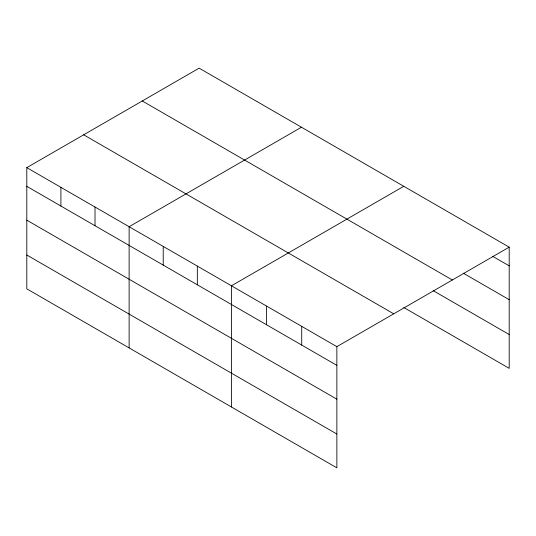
<?xml version="1.0" encoding="UTF-8"?>
<svg xmlns="http://www.w3.org/2000/svg" width="536" height="536" viewBox="0 0 536 536"><rect width="100%" height="100%" fill="white"/><g stroke="black" fill="none" stroke-linecap="round" stroke-linejoin="round"><path stroke-width="0.8" d="M336.863 399.186L336.863 346.658L26.8 167.647L26.8 288.837L336.863 467.854L336.863 399.186L26.8 220.169M403.776 307.49L509.2 368.353L509.2 247.163L199.137 68.146L26.8 167.647M301.46 127.22L129.122 226.721L129.122 347.911M403.776 186.3L231.445 285.795L231.445 406.985M336.863 346.658L509.2 247.163M492.705 256.342L509.2 265.863M463.305 273.186L509.2 299.684M142.268 100.982L452.33 279.993M433.182 290.646L509.2 334.531M83.67 134.811L393.732 313.828M26.8 186.347L336.863 365.364M26.8 255.015L336.863 434.033M301.721 326.37L301.721 345.077M266.586 306.083L266.586 324.783M197.335 266.104L197.335 284.804M163.225 246.413L163.225 265.112M95.013 207.03L95.013 225.73M60.91 187.339L60.91 206.038"/></g></svg>
